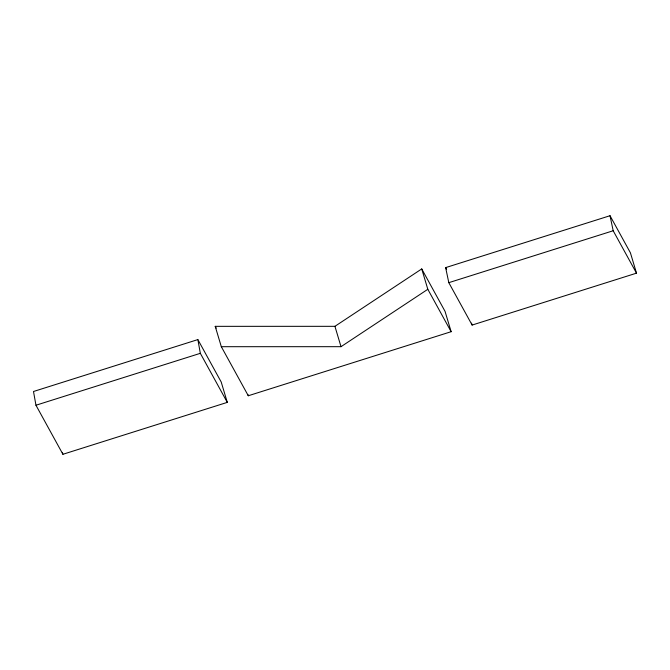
<?xml version="1.0" encoding="UTF-8"?>
<svg xmlns="http://www.w3.org/2000/svg" width="670" height="670" viewBox="0 0 670 670"><rect width="100%" height="100%" fill="white"/><g stroke="black" fill="none" stroke-linecap="round" stroke-linejoin="round"><path stroke-width="1" d="M334.925 326.324L421.732 268.93L445.039 311.341L451.136 331.7L248.285 395.752L221.318 346.7L215.221 326.34L334.925 326.324L341.013 346.683L221.318 346.7M341.013 346.683L427.82 289.289L421.732 268.93M197.876 339.59L33.5 391.498L35.954 405.233L62.921 454.285L227.297 402.377L221.209 382.017L197.876 339.59L200.33 353.325L227.297 402.377M445.634 267.615L610.018 215.715L630.411 252.799L636.5 273.159L472.124 325.067L448.808 282.665L445.634 267.615L446.63 269.424M35.954 405.233L200.33 353.325M448.808 282.665L613.184 230.756L636.5 273.159M427.82 289.289L451.136 331.7M215.221 326.34L216.226 328.158M471.538 323.133L472.124 325.067M247.9 394.479L248.285 395.752M62.335 452.351L62.921 454.285M610.018 215.715L613.184 230.756"/></g></svg>
